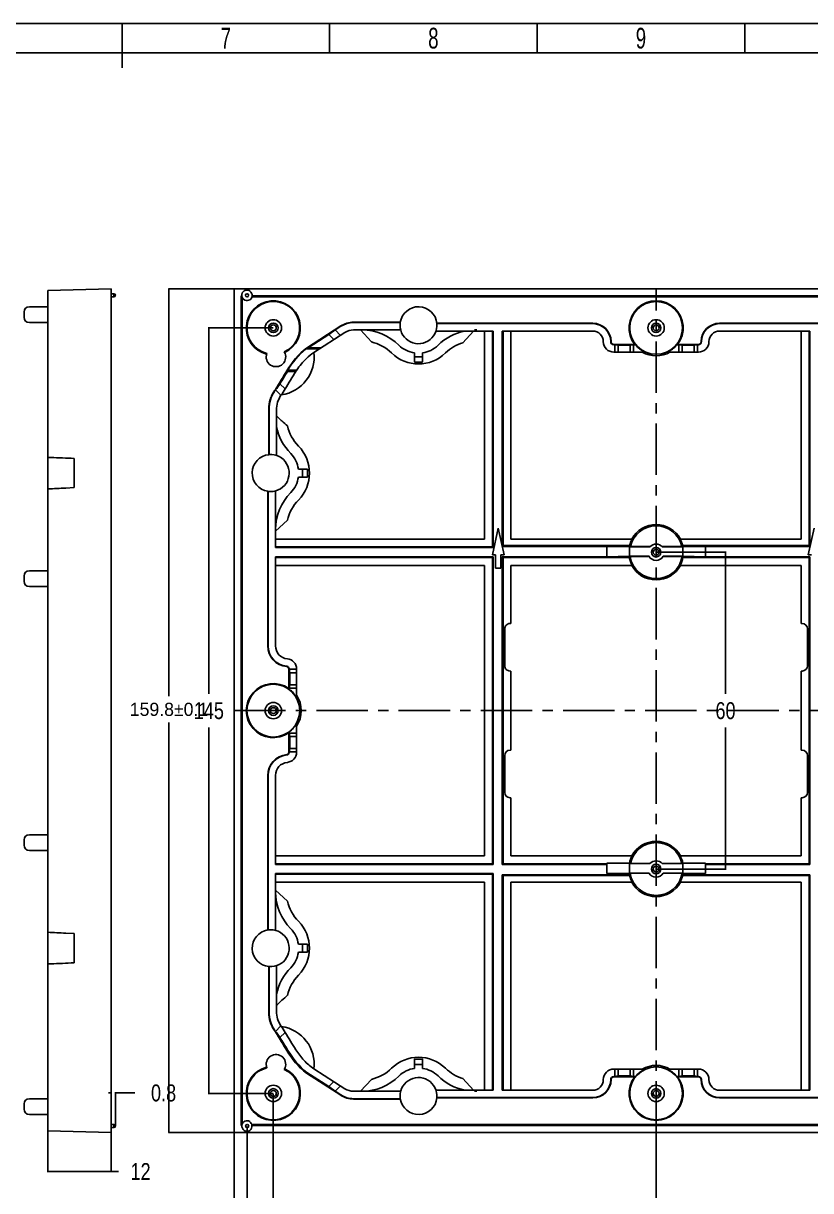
# Model space of a CAD drawing. Header units: millimetres. Extents: x 0 to 591, y 0 to 333.
# Drawn here: x 217.2 to 366.3, y 112.1 to 333.2 of the extents above; entities that cross this region are included whole.
import ezdxf

# ---------------------------------------------------------------- set-up
doc = ezdxf.new("R2010")
doc.units = ezdxf.units.MM
doc.header["$LTSCALE"] = 25.945205
doc.linetypes.add('CENTER', pattern=[0.6, 0.375, -0.075, 0.075, -0.075])
doc.layers.get('0').update_dxf_attribs({"linetype": 'CONTINUOUS'})
doc.layers.add('2', color=7, linetype='CONTINUOUS')
doc.layers.add('dim', color=7, linetype='CONTINUOUS')
doc.styles.get("Standard").update_dxf_attribs({"font": 'txt', "width": 0.8})
doc.styles.add('TEXTSTYLE_3', font='txt')
doc.styles.add('TEXTSTYLE_6', font='txt', dxfattribs={"width": 0.67})
doc.dimstyles.new('DIMSTYLE_3', dxfattribs={"dimtxt": 2.5, "dimasz": 0.1875, "dimexe": 0.125, "dimexo": 0.0625, "dimgap": 1.25, "dimtad": 0, "dimtih": 1, "dimtoh": 1, "dimdsep": 46, "dimtxsty": 'TEXTSTYLE_3', "dimblk": '_FILLED', "dimblk1": '_FILLED', "dimblk2": '_FILLED', "dimcen": 0.09, "dimazin": 2, "dimtfac": 1, "dimtofl": 0, "dimtmove": 0, "dimatfit": 3, "dimldrblk": '_FILLED', "dimfxl": 1, "dimtolj": 1, "dimarcsym": 0})
doc.dimstyles.new('DIMSTYLE_4', dxfattribs={"dimtxt": 3.2, "dimasz": 0.1875, "dimexe": 0.125, "dimexo": 0.0625, "dimgap": 1.6, "dimtad": 0, "dimtih": 1, "dimtoh": 1, "dimdsep": 46, "dimtxsty": 'Standard', "dimblk": '_FILLED', "dimblk1": '_FILLED', "dimblk2": '_FILLED', "dimcen": 0.09, "dimazin": 2, "dimtfac": 1, "dimtofl": 0, "dimtmove": 0, "dimatfit": 3, "dimldrblk": '_FILLED', "dimfxl": 1, "dimtolj": 1, "dimarcsym": 0})

# ---------------------------------------------------------------- blocks, each defined once
blk = doc.blocks.new('_FILLED')
at = {"color": 0, "linetype": 'ByBlock'}
blk.add_solid([(0, 0), (-1, 0.2), (-1, -0.2)], dxfattribs=at)
blk = doc.blocks.new('*D3')
at = {"layer": 'dim', "color": 82, "linetype": 'Continuous', "true_color": 0x33cc00, "transparency": 16777216}
for p, q in [((257.12, 123.04), (257.12, 90.98)), ((416.92, 123.04), (416.92, 90.98)), ((257.12, 91.11), (324.76, 91.11)), ((416.92, 91.11), (349.15, 91.11))]:
    blk.add_line(p, q, dxfattribs=at)
at = {"layer": 'dim', "color": 82, "linetype": 'Continuous', "true_color": 0x33cc00, "transparency": 16777216, "xscale": 0.1875, "yscale": 0.1875, "zscale": 0.1875, "rotation": 180}
blk.add_blockref('_FILLED', (257.12, 91.11), dxfattribs=at)
at = {"layer": 'dim', "color": 82, "linetype": 'Continuous', "true_color": 0x33cc00, "transparency": 16777216, "xscale": 0.1875, "yscale": 0.1875, "zscale": 0.1875}
blk.add_blockref('_FILLED', (416.92, 91.11), dxfattribs=at)
at = {"layer": 'dim', "color": 82, "linetype": 'Continuous', "true_color": 0x33cc00, "transparency": 16777216, "insert": (336.95, 92.36), "char_height": 2.5, "width": 21.8864, "attachment_point": 2, "line_spacing_factor": 0.9, "style": 'TEXTSTYLE_3'}
blk.add_mtext('159.8\\fSymbol_ASME;±\\ftxt;0.1', dxfattribs=at)
blk = doc.blocks.new('*D4')
at = {"layer": 'dim', "color": 82, "linetype": 'Continuous', "true_color": 0x33cc00, "transparency": 16777216}
for p, q in [((255.71, 282.9), (244.64, 282.9)), ((244.76, 282.9), (244.76, 205.75)), ((257.06, 282.9), (255.71, 282.9)), ((244.76, 123.1), (244.76, 200.75)), ((255.71, 123.1), (244.64, 123.1)), ((257.06, 123.1), (255.71, 123.1))]:
    blk.add_line(p, q, dxfattribs=at)
at = {"layer": 'dim', "color": 82, "linetype": 'Continuous', "true_color": 0x33cc00, "transparency": 16777216, "xscale": 0.1875, "yscale": 0.1875, "zscale": 0.1875}
for p, rotation in [((244.76, 282.9), 90), ((244.76, 123.1), 270)]:
    blk.add_blockref('_FILLED', p, dxfattribs=dict(at, rotation=rotation))
at = {"layer": 'dim', "color": 82, "linetype": 'Continuous', "true_color": 0x33cc00, "transparency": 16777216, "insert": (244.76, 204.5), "char_height": 2.5, "width": 21.8864, "attachment_point": 2, "line_spacing_factor": 0.9, "style": 'TEXTSTYLE_3'}
blk.add_mtext('159.8\\fSymbol_ASME;±\\ftxt;0.1', dxfattribs=at)
blk = doc.blocks.new('*D19')
at = {"layer": 'dim', "color": 82, "linetype": 'Continuous', "true_color": 0x33cc00, "transparency": 16777216}
for p, q in [((264.52, 130.44), (264.52, 105.14)), ((409.52, 130.44), (409.52, 105.14)), ((264.52, 105.26), (340.86, 105.26)), ((409.52, 105.26), (351.74, 105.26))]:
    blk.add_line(p, q, dxfattribs=at)
at = {"layer": 'dim', "color": 82, "linetype": 'Continuous', "true_color": 0x33cc00, "transparency": 16777216, "xscale": 0.1875, "yscale": 0.1875, "zscale": 0.1875, "rotation": 180}
blk.add_blockref('_FILLED', (264.52, 105.26), dxfattribs=at)
at = {"layer": 'dim', "color": 82, "linetype": 'Continuous', "true_color": 0x33cc00, "transparency": 16777216, "xscale": 0.1875, "yscale": 0.1875, "zscale": 0.1875}
blk.add_blockref('_FILLED', (409.52, 105.26), dxfattribs=at)
at = {"layer": 'dim', "color": 82, "linetype": 'Continuous', "true_color": 0x33cc00, "transparency": 16777216, "insert": (346.3, 106.86), "char_height": 3.2, "width": 7.68, "attachment_point": 2, "line_spacing_factor": 0.9}
blk.add_mtext('145', dxfattribs=at)
blk = doc.blocks.new('*D20')
at = {"layer": 'dim', "color": 82, "linetype": 'Continuous', "true_color": 0x33cc00, "transparency": 16777216}
for p, q in [((256.15, 275.5), (252.19, 275.5)), ((252.31, 275.5), (252.31, 206.2)), ((264.46, 275.5), (256.15, 275.5)), ((252.31, 130.5), (252.31, 199.8)), ((256.15, 130.5), (252.19, 130.5)), ((264.46, 130.5), (256.15, 130.5))]:
    blk.add_line(p, q, dxfattribs=at)
at = {"layer": 'dim', "color": 82, "linetype": 'Continuous', "true_color": 0x33cc00, "transparency": 16777216, "xscale": 0.1875, "yscale": 0.1875, "zscale": 0.1875}
for p, rotation in [((252.31, 275.5), 90), ((252.31, 130.5), 270)]:
    blk.add_blockref('_FILLED', p, dxfattribs=dict(at, rotation=rotation))
at = {"layer": 'dim', "color": 82, "linetype": 'Continuous', "true_color": 0x33cc00, "transparency": 16777216, "insert": (252.31, 204.6), "char_height": 3.2, "width": 7.68, "attachment_point": 2, "line_spacing_factor": 0.9}
blk.add_mtext('145', dxfattribs=at)
blk = doc.blocks.new('*D21')
at = {"layer": 'dim', "color": 82, "linetype": 'Continuous', "true_color": 0x33cc00, "transparency": 16777216}
for p, q in [((337.08, 233), (350.28, 233)), ((350.16, 233), (350.16, 206.2)), ((350.16, 173), (350.16, 199.8)), ((337.08, 173), (350.28, 173))]:
    blk.add_line(p, q, dxfattribs=at)
at = {"layer": 'dim', "color": 82, "linetype": 'Continuous', "true_color": 0x33cc00, "transparency": 16777216, "xscale": 0.1875, "yscale": 0.1875, "zscale": 0.1875}
for p, rotation in [((350.16, 233), 90), ((350.16, 173), 270)]:
    blk.add_blockref('_FILLED', p, dxfattribs=dict(at, rotation=rotation))
at = {"layer": 'dim', "color": 82, "linetype": 'Continuous', "true_color": 0x33cc00, "transparency": 16777216, "insert": (350.16, 204.6), "char_height": 3.2, "width": 5.12, "attachment_point": 2, "line_spacing_factor": 0.9}
blk.add_mtext('60', dxfattribs=at)
blk = doc.blocks.new('*D22')
at = {"layer": 'dim', "color": 82, "linetype": 'Continuous', "true_color": 0x33cc00, "transparency": 16777216}
for p, q in [((337.02, 127.26), (337.02, 98.11)), ((259.56, 124.26), (259.56, 98.11)), ((259.56, 98.24), (290.29, 98.24)), ((337.02, 98.24), (306.29, 98.24))]:
    blk.add_line(p, q, dxfattribs=at)
at = {"layer": 'dim', "color": 82, "linetype": 'Continuous', "true_color": 0x33cc00, "transparency": 16777216, "xscale": 0.1875, "yscale": 0.1875, "zscale": 0.1875, "rotation": 180}
blk.add_blockref('_FILLED', (259.56, 98.24), dxfattribs=at)
at = {"layer": 'dim', "color": 82, "linetype": 'Continuous', "true_color": 0x33cc00, "transparency": 16777216, "xscale": 0.1875, "yscale": 0.1875, "zscale": 0.1875}
blk.add_blockref('_FILLED', (337.02, 98.24), dxfattribs=at)
at = {"layer": 'dim', "color": 82, "linetype": 'Continuous', "true_color": 0x33cc00, "transparency": 16777216, "insert": (298.29, 99.84), "char_height": 3.2, "width": 12.8, "attachment_point": 2, "line_spacing_factor": 0.9}
blk.add_mtext('77.46', dxfattribs=at)
blk = doc.blocks.new('*D23')
at = {"layer": 'dim', "color": 82, "linetype": 'Continuous', "true_color": 0x33cc00, "transparency": 16777216}
for p, q in [((414.48, 124.26), (414.48, 97.1)), ((337.02, 114.69), (337.02, 97.1)), ((337.02, 97.23), (367.75, 97.23)), ((414.48, 97.23), (383.75, 97.23))]:
    blk.add_line(p, q, dxfattribs=at)
at = {"layer": 'dim', "color": 82, "linetype": 'Continuous', "true_color": 0x33cc00, "transparency": 16777216, "xscale": 0.1875, "yscale": 0.1875, "zscale": 0.1875, "rotation": 180}
blk.add_blockref('_FILLED', (337.02, 97.23), dxfattribs=at)
at = {"layer": 'dim', "color": 82, "linetype": 'Continuous', "true_color": 0x33cc00, "transparency": 16777216, "xscale": 0.1875, "yscale": 0.1875, "zscale": 0.1875}
blk.add_blockref('_FILLED', (414.48, 97.23), dxfattribs=at)
at = {"layer": 'dim', "color": 82, "linetype": 'Continuous', "true_color": 0x33cc00, "transparency": 16777216, "insert": (375.75, 98.83), "char_height": 3.2, "width": 12.8, "attachment_point": 2, "line_spacing_factor": 0.9}
blk.add_mtext('77.46', dxfattribs=at)
blk = doc.blocks.new('*D24')
at = {"layer": 'dim', "color": 82, "linetype": 'Continuous', "true_color": 0x33cc00, "transparency": 16777216}
for p, q in [((233.82, 126.29), (233.82, 115.57)), ((221.82, 124.85), (221.82, 115.57)), ((221.82, 115.7), (227.82, 115.7)), ((233.82, 115.7), (227.82, 115.7)), ((227.82, 115.7), (235.22, 115.7))]:
    blk.add_line(p, q, dxfattribs=at)
at = {"layer": 'dim', "color": 82, "linetype": 'Continuous', "true_color": 0x33cc00, "transparency": 16777216, "xscale": 0.1875, "yscale": 0.1875, "zscale": 0.1875, "rotation": 180}
blk.add_blockref('_FILLED', (221.82, 115.7), dxfattribs=at)
at = {"layer": 'dim', "color": 82, "linetype": 'Continuous', "true_color": 0x33cc00, "transparency": 16777216, "xscale": 0.1875, "yscale": 0.1875, "zscale": 0.1875}
blk.add_blockref('_FILLED', (233.82, 115.7), dxfattribs=at)
at = {"layer": 'dim', "color": 82, "linetype": 'Continuous', "true_color": 0x33cc00, "transparency": 16777216, "insert": (239.38, 117.3), "char_height": 3.2, "width": 5.12, "attachment_point": 2, "line_spacing_factor": 0.9}
blk.add_mtext('12', dxfattribs=at)
blk = doc.blocks.new('*D25')
at = {"layer": 'dim', "color": 82, "linetype": 'Continuous', "true_color": 0x33cc00, "transparency": 16777216}
for p, q in [((233.82, 130.59), (233.32, 130.59)), ((233.82, 128.99), (233.82, 130.71)), ((234.62, 128.99), (234.62, 130.71)), ((234.62, 130.59), (238.29, 130.59)), ((233.82, 124.33), (233.82, 128.99)), ((234.62, 124.39), (234.62, 128.99))]:
    blk.add_line(p, q, dxfattribs=at)
at = {"layer": 'dim', "color": 82, "linetype": 'Continuous', "true_color": 0x33cc00, "transparency": 16777216, "xscale": 0.1875, "yscale": 0.1875, "zscale": 0.1875}
blk.add_blockref('_FILLED', (233.82, 130.59), dxfattribs=at)
at = {"layer": 'dim', "color": 82, "linetype": 'Continuous', "true_color": 0x33cc00, "transparency": 16777216, "xscale": 0.1875, "yscale": 0.1875, "zscale": 0.1875, "rotation": 180}
blk.add_blockref('_FILLED', (234.62, 130.59), dxfattribs=at)
at = {"layer": 'dim', "color": 82, "linetype": 'Continuous', "true_color": 0x33cc00, "transparency": 16777216, "insert": (243.73, 132.19), "char_height": 3.2, "width": 7.68, "attachment_point": 2, "line_spacing_factor": 0.9}
blk.add_mtext('0.8', dxfattribs=at)

msp = doc.modelspace()

# ---------------------------------------------------------------- linework, layer by layer
at = {"color": 7, "linetype": 'Continuous'}
msp.add_line((0, 333.185), (471.731, 333.185), dxfattribs=at)
at = {"layer": '2', "color": 155, "linetype": 'Continuous', "true_color": 0x4d7399}
for p, q in [((233.818, 282.903), (221.818, 282.589)), ((221.818, 123.417), (221.818, 282.589)), ((233.818, 123.103), (233.818, 282.903)), ((234.318, 281.976), (233.818, 281.976)), ((233.818, 281.376), (234.318, 281.376)), ((234.316, 281.976), (234.316, 281.376)), ((257.12, 123.103), (257.12, 282.903)), ((257.12, 282.903), (416.92, 282.903)), ((258.46, 124.443), (258.46, 281.563)), ((258.46, 281.563), (258.556, 281.467)), ((258.46, 281.563), (258.541, 281.563)), ((258.635, 281.238), (258.635, 124.704)), ((260.067, 282.522), (260.067, 282.459)), ((260.067, 280.791), (260.067, 280.83)), ((260.487, 281.388), (413.549, 281.388)), ((413.513, 281.563), (260.514, 281.563)), ((221.818, 279.503), (218.318, 279.503)), ((217.318, 278.503), (217.318, 277.503)), ((218.318, 276.503), (221.818, 276.503)), ((278.453, 276.392), (278.472, 276.325)), ((288.567, 276.573), (279.71, 276.573)), ((279.71, 276.503), (288.556, 276.503)), ((277.297, 275.865), (270.779, 271.684)), ((271.147, 271.713), (275.051, 274.217)), ((272.219, 270.861), (278.09, 274.628)), ((275.051, 274.217), (276.236, 275.101)), ((275.051, 274.217), (275.988, 273.279)), ((276.236, 275.101), (277.334, 275.806)), ((277.249, 274.088), (276.236, 275.101)), ((279.71, 275.103), (288.638, 275.103)), ((281.017, 275.103), (283.103, 272.842)), ((295.343, 274.903), (306.151, 274.903)), ((325.02, 276.373), (295.501, 276.373)), ((295.507, 276.303), (325.02, 276.303)), ((300.399, 272.694), (302.43, 274.903)), ((302.636, 275.102), (303.042, 275.102)), ((304.52, 235.503), (304.52, 274.903)), ((306.02, 274.903), (306.02, 234.003)), ((306.151, 233.872), (306.151, 274.903)), ((307.89, 274.903), (307.89, 234.122)), ((307.89, 274.903), (325.02, 274.903)), ((308.021, 234.253), (308.021, 274.903)), ((309.52, 235.503), (309.52, 274.903)), ((349.02, 276.373), (378.54, 276.373)), ((378.533, 276.303), (349.02, 276.303)), ((366.151, 274.903), (349.02, 274.903)), ((364.52, 235.503), (364.52, 274.903)), ((366.02, 234.253), (366.02, 274.903)), ((366.151, 274.903), (366.151, 234.122)), ((328.563, 272.514), (328.617, 272.559)), ((332.966, 272.373), (329.02, 272.373)), ((329.02, 272.303), (329.191, 272.303)), ((329.191, 272.303), (329.191, 270.903)), ((329.829, 272.198), (329.191, 272.303)), ((329.829, 272.198), (329.829, 270.903)), ((332.112, 272.198), (329.829, 272.198)), ((332.112, 272.198), (332.749, 272.303)), ((332.112, 270.903), (332.112, 272.198)), ((332.749, 270.903), (332.749, 272.303)), ((332.749, 272.303), (333.111, 272.303)), ((340.93, 272.303), (341.291, 272.303)), ((345.02, 272.373), (341.075, 272.373)), ((341.291, 270.903), (341.291, 272.303)), ((341.929, 272.198), (341.291, 272.303)), ((341.929, 270.903), (341.929, 272.198)), ((341.929, 272.198), (344.212, 272.198)), ((344.212, 272.198), (344.849, 272.303)), ((344.212, 272.198), (344.212, 270.903)), ((344.849, 272.303), (344.849, 270.903)), ((344.849, 272.303), (345.02, 272.303)), ((270.659, 271.503), (273.219, 271.503)), ((270.779, 271.684), (270.845, 271.591)), ((271.147, 271.713), (270.845, 271.591)), ((273.546, 271.713), (271.147, 271.713)), ((291.27, 270.758), (291.27, 269.003)), ((292.77, 270.003), (291.27, 270.003)), ((292.77, 269.003), (292.77, 270.758)), ((329.02, 270.903), (334.931, 270.903)), ((339.11, 270.903), (345.02, 270.903)), ((291.27, 269.003), (292.77, 269.003)), ((267.201, 267.24), (268.78, 267.24)), ((267.243, 267.503), (268.958, 267.503)), ((264.752, 263.609), (264.81, 263.57)), ((264.941, 263.769), (265.973, 262.737)), ((266.746, 263.942), (265.782, 264.906)), ((263.65, 260.136), (263.65, 251.483)), ((263.72, 251.49), (263.72, 260.136)), ((265.12, 259.944), (265.12, 251.326)), ((226.235, 250.796), (226.818, 250.765)), ((226.818, 250.765), (226.818, 245.241)), ((269.266, 248.753), (271.02, 248.753)), ((270.02, 247.253), (270.02, 248.753)), ((271.02, 248.753), (271.02, 247.253)), ((271.02, 247.253), (269.266, 247.253)), ((226.818, 245.241), (225.223, 245.157)), ((263.45, 244.55), (263.45, 215.286)), ((263.52, 215.286), (263.52, 244.539)), ((264.92, 233.872), (264.92, 244.621)), ((264.921, 236.981), (267.181, 239.086)), ((307.12, 237.534), (306.023, 232.503)), ((307.12, 237.534), (308.218, 232.503)), ((366.92, 237.534), (365.823, 232.503)), ((264.984, 235.503), (264.92, 235.503)), ((264.998, 235.489), (264.984, 235.503)), ((265.012, 235.503), (264.998, 235.489)), ((304.52, 235.503), (265.012, 235.503)), ((332.48, 235.503), (309.52, 235.503)), ((364.52, 235.503), (341.561, 235.503)), ((306.02, 234.003), (264.92, 234.003)), ((264.92, 233.872), (306.151, 233.872)), ((306.151, 233.872), (306.02, 234.003)), ((306.023, 232.503), (306.62, 232.503)), ((306.62, 232.503), (306.62, 230.003)), ((308.218, 232.503), (307.62, 232.503)), ((307.62, 232.503), (307.62, 230.003)), ((308.021, 234.253), (307.89, 234.122)), ((307.89, 234.122), (327.686, 234.122)), ((331.99, 234.253), (308.021, 234.253)), ((331.97, 234.018), (327.686, 234.122)), ((327.686, 232.134), (327.686, 234.122)), ((331.97, 232.238), (327.686, 232.134)), ((335.849, 234.018), (331.97, 234.018)), ((331.97, 234.018), (331.97, 232.238)), ((331.97, 232.238), (335.672, 232.238)), ((335.703, 232.186), (332.087, 232.186)), ((332.135, 234.07), (335.896, 234.07)), ((341.905, 234.07), (338.145, 234.07)), ((338.192, 234.018), (342.07, 234.018)), ((338.338, 232.186), (341.953, 232.186)), ((342.07, 232.238), (338.369, 232.238)), ((366.02, 234.253), (342.051, 234.253)), ((342.07, 234.018), (346.355, 234.122)), ((342.07, 234.018), (342.07, 232.238)), ((342.07, 232.238), (346.355, 232.134)), ((346.355, 234.122), (366.151, 234.122)), ((346.355, 232.134), (346.355, 234.122)), ((365.823, 232.503), (366.42, 232.503)), ((366.02, 234.253), (366.151, 234.122)), ((264.92, 215.286), (264.92, 232.134)), ((306.151, 232.134), (264.92, 232.134)), ((264.92, 232.003), (306.02, 232.003)), ((304.52, 230.503), (264.92, 230.503)), ((304.52, 175.503), (304.52, 230.503)), ((306.02, 232.003), (306.151, 232.134)), ((306.02, 232.003), (306.02, 174.003)), ((306.151, 173.872), (306.151, 232.134)), ((307.62, 230.003), (306.62, 230.003)), ((327.686, 232.134), (307.89, 232.134)), ((307.89, 232.134), (307.89, 173.872)), ((307.89, 232.134), (308.021, 232.003)), ((308.021, 232.003), (331.934, 232.003)), ((308.021, 174.003), (308.021, 232.003)), ((332.48, 230.503), (309.52, 230.503)), ((309.52, 219.503), (309.52, 230.503)), ((364.52, 230.503), (341.561, 230.503)), ((342.106, 232.003), (366.02, 232.003)), ((366.151, 232.134), (346.355, 232.134)), ((364.52, 219.503), (364.52, 230.503)), ((366.151, 232.134), (366.02, 232.003)), ((366.02, 174.003), (366.02, 232.003)), ((366.151, 232.134), (366.151, 173.872)), ((217.318, 227.503), (217.318, 228.503)), ((221.818, 229.503), (218.318, 229.503)), ((218.318, 226.503), (221.818, 226.503)), ((309.52, 219.503), (309.351, 219.503)), ((364.52, 219.503), (364.69, 219.503)), ((308.349, 218.503), (308.349, 211.503)), ((365.691, 218.503), (365.691, 211.503)), ((267.311, 211.221), (267.359, 211.272)), ((267.45, 210.904), (267.45, 207.204)), ((267.52, 210.832), (267.52, 210.904)), ((267.52, 210.832), (268.92, 210.832)), ((267.625, 210.194), (267.52, 210.832)), ((267.625, 207.912), (267.625, 210.194)), ((267.625, 210.194), (268.92, 210.194)), ((268.92, 205.486), (268.92, 210.904)), ((309.351, 210.503), (309.52, 210.503)), ((309.52, 195.503), (309.52, 210.503)), ((364.69, 210.503), (364.52, 210.503)), ((364.52, 195.503), (364.52, 210.503)), ((267.625, 207.912), (267.52, 207.274)), ((268.92, 207.912), (267.625, 207.912)), ((267.52, 207.068), (267.52, 207.274)), ((268.92, 207.274), (267.52, 207.274)), ((268.92, 195.102), (268.92, 200.52)), ((267.45, 198.802), (267.45, 195.102)), ((267.52, 198.732), (267.52, 198.938)), ((268.92, 198.732), (267.52, 198.732)), ((267.625, 198.094), (267.52, 198.732)), ((267.625, 198.094), (267.625, 195.812)), ((268.92, 198.094), (267.625, 198.094)), ((267.365, 194.74), (267.316, 194.79)), ((267.625, 195.812), (267.52, 195.174)), ((267.52, 195.102), (267.52, 195.174)), ((267.52, 195.174), (268.92, 195.174)), ((267.625, 195.812), (268.92, 195.812)), ((309.351, 195.503), (309.52, 195.503)), ((364.69, 195.503), (364.52, 195.503)), ((308.349, 194.503), (308.349, 187.503)), ((365.691, 194.503), (365.691, 187.503)), ((263.45, 161.456), (263.45, 190.72)), ((263.52, 190.72), (263.52, 161.467)), ((264.92, 190.72), (264.92, 173.872)), ((309.52, 186.503), (309.351, 186.503)), ((309.52, 175.503), (309.52, 186.503)), ((364.52, 186.503), (364.69, 186.503)), ((364.52, 175.503), (364.52, 186.503)), ((221.818, 179.503), (218.318, 179.503)), ((217.318, 177.503), (217.318, 178.503)), ((218.318, 176.503), (221.818, 176.503)), ((304.52, 175.503), (264.92, 175.503)), ((332.48, 175.503), (309.52, 175.503)), ((364.52, 175.503), (341.561, 175.503)), ((264.92, 174.003), (306.02, 174.003)), ((306.151, 173.872), (264.92, 173.872)), ((306.02, 174.003), (306.151, 173.872)), ((307.89, 173.872), (308.021, 174.003)), ((327.686, 173.872), (307.89, 173.872)), ((308.021, 174.003), (327.686, 174.003)), ((327.686, 174.122), (332.093, 174.122)), ((331.97, 174.018), (327.686, 174.122)), ((327.686, 172.134), (327.686, 174.122)), ((335.849, 174.018), (331.97, 174.018)), ((331.97, 174.018), (331.97, 172.238)), ((332.135, 174.07), (335.896, 174.07)), ((341.905, 174.07), (338.145, 174.07)), ((338.192, 174.018), (342.07, 174.018)), ((346.355, 174.122), (341.947, 174.122)), ((342.07, 174.018), (346.355, 174.122)), ((342.07, 174.018), (342.07, 172.238)), ((346.355, 172.134), (346.355, 174.122)), ((346.355, 174.003), (366.02, 174.003)), ((366.151, 173.872), (346.355, 173.872)), ((366.151, 173.872), (366.02, 174.003)), ((264.92, 172.134), (306.151, 172.134)), ((264.92, 172.134), (264.92, 161.385)), ((306.02, 172.003), (264.92, 172.003)), ((304.52, 170.503), (264.92, 170.503)), ((304.52, 170.503), (304.52, 131.103)), ((306.151, 172.134), (306.02, 172.003)), ((306.02, 131.103), (306.02, 172.003)), ((306.151, 172.134), (306.151, 131.103)), ((307.89, 171.884), (332.093, 171.884)), ((308.021, 171.753), (307.89, 171.884)), ((307.89, 131.103), (307.89, 171.884)), ((331.99, 171.753), (308.021, 171.753)), ((308.021, 171.753), (308.021, 131.103)), ((332.48, 170.503), (309.52, 170.503)), ((309.52, 170.503), (309.52, 131.103)), ((331.97, 172.238), (327.686, 172.134)), ((332.043, 172.134), (327.686, 172.134)), ((331.97, 172.238), (335.672, 172.238)), ((335.703, 172.186), (332.087, 172.186)), ((338.338, 172.186), (341.953, 172.186)), ((342.07, 172.238), (338.369, 172.238)), ((364.52, 170.503), (341.561, 170.503)), ((341.947, 171.884), (366.151, 171.884)), ((341.997, 172.134), (346.355, 172.134)), ((366.02, 171.753), (342.051, 171.753)), ((342.07, 172.238), (346.355, 172.134)), ((364.52, 170.503), (364.52, 131.103)), ((366.02, 171.753), (366.151, 171.884)), ((366.02, 171.753), (366.02, 131.103)), ((366.151, 131.103), (366.151, 171.884)), ((264.921, 169.025), (267.181, 166.92)), ((226.818, 160.765), (225.223, 160.849)), ((226.818, 155.241), (226.818, 160.765)), ((271.02, 158.753), (269.266, 158.753)), ((269.266, 157.253), (271.02, 157.253)), ((270.02, 158.753), (270.02, 157.253)), ((271.02, 157.253), (271.02, 158.753)), ((226.235, 155.21), (226.818, 155.241)), ((263.65, 145.87), (263.65, 154.523)), ((263.72, 154.516), (263.72, 145.87)), ((265.12, 146.062), (265.12, 154.68)), ((264.753, 142.394), (264.811, 142.434)), ((264.941, 142.237), (265.973, 143.269)), ((266.746, 142.064), (265.782, 141.1)), ((272.219, 135.144), (278.09, 131.378)), ((291.27, 137.003), (292.77, 137.003)), ((291.27, 135.248), (291.27, 137.003)), ((292.77, 136.003), (291.27, 136.003)), ((292.77, 137.003), (292.77, 135.248)), ((329.02, 135.103), (334.931, 135.103)), ((329.191, 135.103), (329.191, 133.703)), ((329.829, 133.808), (329.829, 135.103)), ((332.112, 135.103), (332.112, 133.808)), ((332.749, 135.103), (332.749, 133.703)), ((339.11, 135.103), (345.02, 135.103)), ((341.291, 135.103), (341.291, 133.703)), ((341.929, 135.103), (341.929, 133.808)), ((344.212, 133.808), (344.212, 135.103)), ((344.849, 133.703), (344.849, 135.103)), ((270.772, 134.327), (270.873, 134.47)), ((277.297, 130.141), (270.772, 134.327)), ((270.873, 134.47), (275.051, 131.789)), ((275.051, 131.789), (275.988, 132.727)), ((281.017, 130.903), (283.103, 133.164)), ((300.399, 133.312), (302.43, 131.103)), ((328.617, 133.447), (328.563, 133.492)), ((329.02, 133.703), (329.191, 133.703)), ((332.966, 133.633), (329.02, 133.633)), ((329.829, 133.808), (329.191, 133.703)), ((332.112, 133.808), (329.829, 133.808)), ((332.112, 133.808), (332.749, 133.703)), ((332.749, 133.703), (333.111, 133.703)), ((340.93, 133.703), (341.291, 133.703)), ((345.02, 133.633), (341.075, 133.633)), ((341.929, 133.808), (341.291, 133.703)), ((341.929, 133.808), (344.212, 133.808)), ((344.212, 133.808), (344.849, 133.703)), ((344.849, 133.703), (345.02, 133.703)), ((275.051, 131.789), (276.236, 130.905)), ((277.249, 131.918), (276.236, 130.905)), ((276.236, 130.905), (277.334, 130.2)), ((279.71, 130.903), (288.638, 130.903)), ((295.343, 131.103), (306.151, 131.103)), ((302.636, 130.904), (303.042, 130.904)), ((307.89, 131.103), (325.02, 131.103)), ((366.151, 131.103), (349.02, 131.103)), ((217.318, 127.503), (217.318, 128.503)), ((221.818, 129.503), (218.318, 129.503)), ((278.472, 129.681), (278.453, 129.614)), ((279.71, 129.503), (288.556, 129.503)), ((288.567, 129.433), (279.71, 129.433)), ((325.02, 129.633), (295.501, 129.633)), ((295.507, 129.703), (325.02, 129.703)), ((378.533, 129.703), (349.02, 129.703)), ((349.02, 129.633), (378.54, 129.633)), ((218.318, 126.503), (221.818, 126.503)), ((234.318, 124.623), (233.818, 124.623)), ((233.818, 124.023), (234.318, 124.023)), ((234.316, 124.623), (234.316, 124.023)), ((258.46, 124.443), (258.592, 124.574)), ((258.46, 124.443), (258.567, 124.443)), ((260.067, 125.121), (260.067, 125.184)), ((260.44, 124.618), (413.525, 124.618)), ((413.488, 124.443), (260.48, 124.443)), ((233.818, 123.103), (221.818, 123.417)), ((257.12, 123.103), (416.92, 123.103)), ((260.067, 123.488), (260.067, 123.461))]:
    msp.add_line(p, q, dxfattribs=at)
at = {"layer": '2', "color": 1, "linetype": 'CENTER'}
for p, q in [((337.02, 123.103), (337.02, 282.903)), ((257.12, 203.003), (416.92, 203.003))]:
    msp.add_line(p, q, dxfattribs=at)
at = {"layer": '2', "color": 155, "linetype": 'Continuous', "true_color": 0x4d7399}
for centre, radius in [((259.534, 281.676), 0.3), ((337.02, 275.503), 5), ((264.52, 275.503), 1.55), ((264.52, 275.503), 0.9), ((337.02, 275.503), 1.55), ((337.02, 275.503), 0.9), ((264.52, 275.503), 0.55), ((337.02, 275.503), 0.55), ((337.02, 233.003), 0.9), ((337.02, 233.003), 0.55), ((264.52, 203.003), 5), ((264.52, 203.003), 1.55), ((264.52, 203.003), 0.9), ((264.52, 203.003), 0.55), ((337.02, 173.003), 0.9), ((337.02, 173.003), 0.55), ((337.02, 130.503), 5), ((264.52, 130.503), 1.55), ((264.52, 130.503), 0.9), ((264.52, 130.503), 0.55), ((337.02, 130.503), 1.55), ((337.02, 130.503), 0.9), ((337.02, 130.503), 0.55), ((259.56, 124.323), 0.3)]:
    msp.add_circle(centre, radius, dxfattribs=at)
for centre, radius, start, end in [((234.318, 281.676), 0.3, 270, 90), ((259.534, 281.676), 1, 57.77588, 186.48828), ((259.534, 281.676), 1, 186.89119, 302.22412), ((259.516, 281.625), 1, 356.4339, 56.52092), ((259.516, 281.625), 1, 303.47908, 356.03287), ((218.318, 278.503), 1, 90, 180), ((264.52, 275.503), 5.122, 294.74586, 255.643), ((264.52, 275.503), 5, 294.63709, 255.75177), ((292.02, 276.003), 3.5, 5.77835, 170.91943), ((337.02, 275.503), 5.122, 322.33137, 217.66863), ((218.318, 277.503), 1, 180, 270), ((279.71, 272.103), 4.47, 90, 122.68149), ((279.71, 272.103), 4.4, 90, 122.68149), ((292.02, 276.003), 3.5, 171.78679, 4.9171), ((279.71, 272.103), 3, 90, 122.68149), ((281.285, 265.103), 10, 45.43735, 90), ((302.839, 264.903), 10.201, 101.40398, 134.2642), ((302.839, 264.903), 10.201, 88.85805, 91.14195), ((325.02, 272.903), 3.47, 0, 90), ((325.02, 272.903), 3.4, 0, 90), ((325.02, 272.903), 2, 0, 90), ((349.02, 272.903), 3.47, 90, 180), ((349.02, 272.903), 3.4, 90, 180), ((349.02, 272.903), 2, 90, 180), ((281.202, 264.903), 8.164, 45.7358, 76.53009), ((292.02, 276.003), 5.299, 225.43735, 261.86263), ((292.02, 276.003), 5.299, 278.13737, 314.2642), ((302.839, 264.903), 8.164, 107.38593, 134.2642), ((329.02, 272.903), 2, 180, 270), ((329.02, 272.903), 0.6, 180, 270), ((329.02, 272.903), 0.53, 180, 270), ((337.946, 282.508), 11.292, 243.83276, 244.64816), ((337.02, 275.503), 5.052, 219.2988, 245.56925), ((337.02, 275.503), 5.052, 294.43075, 320.7012), ((336.095, 282.508), 11.292, 295.35184, 296.16724), ((345.02, 272.903), 2, 270, 360), ((345.02, 272.903), 0.6, 270, 360), ((345.02, 272.903), 0.53, 270, 360), ((351.815, 279.631), 9.561, 227.89469, 228.31344), ((265.02, 270.003), 1.85, 159.304, 31.08485), ((265.02, 270.003), 7.25, 278.02821, 6.80073), ((277.352, 257.625), 15.408, 114.9814, 115.74437), ((292.02, 276.003), 7.336, 225.7358, 314.2642), ((337.02, 275.503), 5.297, 240.27838, 299.72162), ((302.015, 261.726), 35.248, 170.56693, 170.99915), ((288.897, 253.792), 24.198, 145.48655, 146.2374), ((219.138, 293.757), 54.747, 326.53684, 326.78609), ((230.444, 290.165), 43.437, 322.57721, 324.44309), ((270.12, 259.944), 5, 146.04822, 180), ((275.12, 258.821), 10.201, 191.40398, 224.2642), ((275.12, 258.821), 8.164, 193.40408, 224.2642), ((264.02, 248.003), 7.336, 315.7358, 44.2642), ((217.42, 78.912), 172.109, 87.06411, 88.53573), ((264.02, 248.003), 3.5, 95.77835, 260.91943), ((264.02, 248.003), 3.5, 261.78679, 94.9171), ((264.02, 248.003), 5.299, 8.13737, 44.2642), ((264.02, 248.003), 5.299, 315.7358, 351.86263), ((275.12, 237.184), 10.201, 135.7358, 178.94882), ((275.12, 237.184), 8.164, 135.7358, 166.53009), ((337.02, 233.003), 5, 12.32178, 167.67822), ((337.02, 233.003), 5.236, 28.52158, 151.47842), ((337.02, 233.003), 5.183, 151.16329, 166.04122), ((337.02, 233.003), 1.55, 40.88922, 139.11078), ((337.02, 233.003), 5.183, 13.95878, 28.83671), ((344.201, 221.915), 15.882, 139.70512, 140.56682), ((344.894, 244.341), 16.379, 218.01686, 218.83549), ((337.02, 233.003), 5, 189.40263, 350.59737), ((337.02, 233.003), 1.55, 209.55179, 330.44821), ((329.146, 244.341), 16.379, 321.16451, 321.98314), ((329.84, 221.915), 15.882, 39.43318, 40.29488), ((337.02, 233.003), 5.183, 191.12574, 208.83671), ((337.02, 233.003), 5.236, 208.52158, 331.47842), ((337.02, 233.003), 5.183, 331.16329, 348.87426), ((218.318, 228.503), 1, 90, 180), ((218.318, 227.503), 1, 180, 270), ((267.42, 215.286), 3.97, 180, 264.78409), ((267.42, 215.286), 3.9, 180, 264.78409), ((267.42, 215.286), 2.5, 180, 264.78409), ((267.02, 210.904), 1.9, 0, 84.78409), ((267.02, 210.904), 0.43, 0, 84.78409), ((267.02, 210.904), 0.5, 0, 84.78409), ((264.52, 203.003), 5.122, 55.10682, 304.89318), ((257.315, 201.916), 11.433, 26.78836, 27.55484), ((264.52, 203.003), 5.052, 29.43935, 53.57433), ((264.52, 203.003), 5.297, 326.16928, 33.83072), ((264.52, 203.003), 5.052, 306.42567, 330.56065), ((257.315, 204.09), 11.433, 332.44516, 333.21164), ((267.42, 190.72), 3.97, 95.21591, 180), ((267.42, 190.72), 3.9, 95.21591, 180), ((267.02, 195.102), 0.43, 275.21591, 360), ((267.02, 195.102), 0.5, 275.21591, 360), ((267.02, 195.102), 1.9, 275.21591, 360), ((267.42, 190.72), 2.5, 95.21591, 180), ((218.318, 178.503), 1, 90, 180), ((218.318, 177.503), 1, 180, 270), ((337.02, 173.003), 5, 12.32178, 167.67822), ((337.02, 173.003), 5.236, 28.52137, 151.47863), ((337.02, 173.003), 5.183, 151.16329, 167.52795), ((337.02, 173.003), 5.183, 12.47205, 28.83671), ((344.653, 184.148), 16.07, 218.59944, 218.8388), ((337.02, 173.003), 1.55, 40.88922, 139.11078), ((329.388, 184.148), 16.07, 321.1612, 321.40056), ((344.996, 161.584), 16.509, 141.40208, 141.98126), ((337.02, 173.003), 5.183, 193.95878, 208.83671), ((343.972, 162.108), 15.582, 139.70164, 139.95371), ((337.02, 173.003), 5.052, 189.90675, 192.8005), ((337.02, 173.003), 5, 189.40263, 350.59737), ((337.02, 173.003), 5.236, 208.52137, 331.47863), ((337.02, 173.003), 1.55, 209.55179, 330.44821), ((337.02, 173.003), 5.183, 331.16329, 346.04122), ((337.02, 173.003), 5.052, 347.1995, 350.09325), ((329.044, 161.584), 16.509, 38.01874, 38.59792), ((330.069, 162.108), 15.582, 40.04629, 40.29836), ((275.12, 168.821), 10.201, 181.05118, 224.2642), ((275.12, 168.821), 8.164, 193.46991, 224.2642), ((264.02, 158.003), 3.5, 99.08057, 264.22165), ((264.02, 158.003), 3.5, 265.0829, 98.21321), ((264.02, 158.003), 5.299, 8.13737, 44.2642), ((264.02, 158.003), 7.336, 315.7358, 44.2642), ((264.02, 158.003), 5.299, 315.7358, 351.86263), ((217.42, 327.094), 172.109, 271.46427, 272.93589), ((275.12, 147.184), 10.201, 135.7358, 168.59602), ((275.12, 147.184), 8.164, 135.7358, 166.59592), ((270.12, 146.062), 5, 180, 213.95178), ((219.261, 112.33), 54.599, 33.21336, 33.4604), ((230.438, 115.837), 43.444, 35.55614, 37.42171), ((265.02, 136.003), 7.25, 353.19927, 81.97179), ((265.02, 136.003), 1.85, 328.91515, 200.696), ((292.02, 130.003), 7.336, 45.7358, 134.2642), ((264.52, 130.503), 5.122, 104.357, 65.25414), ((264.52, 130.503), 5, 104.24823, 65.36291), ((281.202, 141.103), 8.164, 283.46991, 314.2642), ((292.02, 130.003), 5.299, 98.13737, 134.56265), ((292.02, 130.003), 5.299, 45.7358, 81.86263), ((302.839, 141.103), 8.164, 225.7358, 252.61407), ((329.02, 133.103), 2, 90, 180), ((337.02, 130.503), 5.052, 114.43075, 140.7012), ((337.02, 130.503), 5.297, 60.27838, 119.72162), ((337.02, 130.503), 5.052, 39.2988, 65.56925), ((345.02, 133.103), 2, 0, 90), ((281.285, 140.903), 10, 270, 314.56265), ((292.02, 130.003), 3.5, 355.0829, 188.21321), ((302.839, 141.103), 10.201, 225.7358, 258.59602), ((325.02, 133.103), 3.47, 270, 360), ((325.02, 133.103), 3.4, 270, 360), ((325.02, 133.103), 2, 270, 360), ((329.02, 133.103), 0.6, 90, 180), ((329.02, 133.103), 0.53, 90, 180), ((337.02, 130.503), 5.122, 142.33137, 37.66863), ((337.946, 123.498), 11.292, 115.35184, 116.16724), ((336.095, 123.498), 11.292, 63.83276, 64.64816), ((345.02, 133.103), 0.6, 0, 90), ((345.02, 133.103), 0.53, 0, 90), ((351.803, 126.388), 9.543, 131.68648, 132.10596), ((349.02, 133.103), 3.47, 180, 270), ((349.02, 133.103), 3.4, 180, 270), ((349.02, 133.103), 2, 180, 270), ((279.71, 133.903), 3, 237.31851, 270), ((302.839, 141.103), 10.201, 268.85805, 271.14195), ((218.318, 128.503), 1, 90, 180), ((279.71, 133.903), 4.47, 237.31851, 270), ((279.71, 133.903), 4.4, 237.31851, 270), ((292.02, 130.003), 3.5, 189.08057, 354.22165), ((218.318, 127.503), 1, 180, 270), ((234.318, 124.323), 0.3, 270, 90), ((259.56, 124.323), 1, 173.1079, 300.51956), ((259.56, 124.323), 1, 59.48044, 172.70465), ((259.49, 124.304), 1, 8.38269, 54.72984), ((259.49, 124.304), 1, 305.27016, 7.97841)]:
    msp.add_arc(centre, radius, start, end, dxfattribs=at)
for centre, major_axis, ratio, start_param, end_param in [((259.535, 281.676), (0.994, 0.117), 0.9994801, 3.1375957, 3.1446241), ((259.516, 281.625), (0.998, -0.061), 0.9999035, -0.0080094, -0.0010108), ((292.02, 276.003), (0.551, 3.456), 0.9999996, 1.5703897, 1.585528), ((292.02, 276.003), (3.486, 0.317), 0.9999992, -0.0048187, 0.0102129), ((264.02, 248.003), (-0.317, 3.486), 0.9999992, -0.0048189, 0.0102127), ((225.301, 246.158), (-28.403, -1.493), 0.0349842, 1.4460287, 1.5662182), ((264.02, 248.003), (3.456, -0.551), 0.9999996, -1.5712661, -1.5561279), ((309.351, 218.503), (1.001, 0), 0.9986295, 1.5707963, 3.1415927), ((364.69, 218.503), (1.001, 0), 0.9986295, 0, 1.5707963), ((309.351, 211.503), (1.001, 0), 0.9986295, -3.1415927, -1.5707963), ((364.69, 211.503), (1.001, 0), 0.9986295, 4.712389, 6.2831853), ((309.351, 194.503), (-1.001, 0), 0.9986295, 4.712389, 6.2831853), ((364.69, 194.503), (1.001, 0), 0.9986295, 0, 1.5707963), ((309.351, 187.503), (-1.001, 0), 0.9986295, 0, 1.5707963), ((364.69, 187.503), (1.001, 0), 0.9986295, -1.5707963, 0), ((264.02, 158.003), (3.456, 0.551), 0.9999996, 1.5561279, 1.5712661), ((225.301, 159.848), (-28.403, 1.493), 0.0349842, 4.7169671, 4.8371566), ((264.02, 158.003), (0.317, 3.486), 0.9999992, -3.1518053, -3.1367737), ((292.02, 130.003), (-0.551, 3.456), 0.9999996, 1.5560647, 1.571203), ((292.02, 130.003), (3.486, -0.317), 0.9999992, -0.0102129, 0.0048187), ((259.559, 124.323), (0.124, 0.992), 0.9996428, 1.5676619, 1.5747024), ((259.492, 124.304), (-0.142, 0.989), 0.9987999, -1.5743092, -1.5672448)]:
    msp.add_ellipse(centre, major_axis=major_axis, ratio=ratio, start_param=start_param, end_param=end_param, dxfattribs=at)
for points, knots in [([(264.752, 263.609), (264.972, 263.943), (265.189, 264.279), (265.969, 265.537), (266.509, 266.474), (268.105, 268.996), (269.264, 270.537), (270.779, 271.684)], [0, 0, 0, 0, 0.1180812, 0.1180812, 0.4372358, 0.4372358, 1, 1, 1, 1]), ([(263.65, 260.136), (263.65, 260.756), (263.748, 261.371), (264.029, 262.255), (264.145, 262.542), (264.349, 262.954), (264.423, 263.089), (264.58, 263.353), (264.666, 263.481), (264.752, 263.609)], [0, 0, 0, 0, 0.5, 0.5, 0.75, 0.75, 0.875, 0.875, 1, 1, 1, 1]), ([(264.81, 263.57), (264.785, 263.533), (264.76, 263.496), (264.077, 262.482), (263.72, 261.315), (263.72, 260.136)], [0, 0, 0, 0, 0.0364357, 0.0364357, 1, 1, 1, 1]), ([(265.12, 258.821), (265.294, 258.662), (265.467, 258.503), (265.813, 258.184), (265.987, 258.025), (266.5, 257.553), (266.839, 257.241), (267.179, 256.929)], [0, 0, 0, 0, 0.2525, 0.2525, 0.505, 0.505, 1, 1, 1, 1]), ([(265.12, 147.184), (265.294, 147.344), (265.467, 147.503), (265.813, 147.822), (265.987, 147.981), (266.5, 148.452), (266.839, 148.765), (267.179, 149.077)], [0, 0, 0, 0, 0.2525, 0.2525, 0.505, 0.505, 1, 1, 1, 1]), ([(263.65, 145.87), (263.65, 145.25), (263.748, 144.634), (264.029, 143.749), (264.145, 143.462), (264.35, 143.05), (264.424, 142.915), (264.581, 142.651), (264.667, 142.523), (264.753, 142.394)], [0, 0, 0, 0, 0.5, 0.5, 0.75, 0.75, 0.875, 0.875, 1, 1, 1, 1]), ([(264.811, 142.434), (264.786, 142.471), (264.76, 142.509), (264.077, 143.524), (263.72, 144.691), (263.72, 145.87)], [0, 0, 0, 0, 0.0371594, 0.0371594, 1, 1, 1, 1]), ([(264.753, 142.394), (264.973, 142.063), (265.189, 141.729), (265.967, 140.472), (266.507, 139.536), (268.102, 137.013), (269.242, 135.484), (270.772, 134.327)], [0, 0, 0, 0, 0.1176377, 0.1176377, 0.4369251, 0.4369251, 1, 1, 1, 1]), ([(265.782, 141.1), (266.267, 140.303), (266.736, 139.5), (268.244, 137.115), (269.371, 135.607), (270.873, 134.47)], [0, 0, 0, 0, 0.3285146, 0.3285146, 1, 1, 1, 1]), ([(268.78, 138.765), (269.014, 138.416), (269.256, 138.072), (269.766, 137.403), (270.034, 137.078), (270.883, 136.153), (271.508, 135.601), (272.219, 135.144)], [0, 0, 0, 0, 0.25, 0.25, 0.5, 0.5, 1, 1, 1, 1])]:
    msp.add_open_spline(points, degree=3, knots=knots, dxfattribs=at)
for points in [[(267.243, 267.503), (268.199, 268.995), (269.28, 270.415), (270.659, 271.503)], [(270.795, 269.727), (271.234, 270.151), (271.706, 270.532), (272.219, 270.861)], [(268.958, 267.503), (269.512, 268.308), (270.109, 269.065), (270.795, 269.727)], [(265.782, 264.906), (266.257, 265.686), (266.717, 266.473), (267.201, 267.24)], [(268.78, 267.24), (268.073, 266.183), (267.429, 265.051), (266.746, 263.942)], [(265.973, 262.737), (266.238, 263.131), (266.494, 263.535), (266.746, 263.942)], [(265.973, 143.269), (266.238, 142.875), (266.494, 142.471), (266.746, 142.064)], [(266.746, 142.064), (267.429, 140.955), (268.073, 139.823), (268.78, 138.765)]]:
    msp.add_open_spline(points, degree=3, dxfattribs=at)
at = {"layer": 'dim', "color": 84, "linetype": 'Continuous', "true_color": 0x269900}
for p, q in [((471.731, 333.185), (0, 333.185)), ((235.865, 333.185), (235.865, 324.771)), ((275.176, 333.185), (275.176, 327.575)), ((314.487, 333.185), (314.487, 327.575)), ((353.798, 333.185), (353.798, 327.575)), ((466.122, 327.575), (5.609, 327.575))]:
    msp.add_line(p, q, dxfattribs=at)

# ---------------------------------------------------------------- texts
at = {"layer": 'dim', "color": 84, "linetype": 'Continuous', "true_color": 0x269900, "char_height": 3.926, "width": 2.6307, "attachment_point": 2, "line_spacing_factor": 0.6, "style": 'TEXTSTYLE_6'}
for s, insert in [('7', (255.521, 332.343)), ('8', (294.832, 332.343)), ('9', (334.143, 332.343))]:
    msp.add_mtext(s, dxfattribs=dict(at, insert=insert))

# ---------------------------------------------------------------- dimensions: what is measured, and where the dimension line sits
at = {"layer": 'dim', "color": 82, "linetype": 'Continuous', "true_color": 0x33cc00}
for base, p1, p2, text, dimstyle, picture, middle in [((244.762, 282.903), (257.12, 123.103), (257.12, 282.903), '159.8{\\fSymbol_ASME;\\W1.0;±}0.1', 'DIMSTYLE_3', '*D4', (244.762, 203.249)), ((252.31, 275.503), (264.52, 130.503), (264.52, 275.503), '145', 'DIMSTYLE_4', '*D20', (252.71, 203.003)), ((350.157, 233.003), (337.02, 173.003), (337.02, 233.003), '60', 'DIMSTYLE_4', '*D21', (350.157, 203.003))]:
    dim = msp.add_linear_dim(base=base, p1=p1, p2=p2, angle=90, text=text, dimstyle=dimstyle, dxfattribs=at)
    dim.commit()
    dim.dimension.update_dxf_attribs({"geometry": picture, "text_midpoint": middle, "dimtype": 160})
for base, p1, p2, text, dimstyle, picture, middle in [((234.618, 130.586), (233.818, 124.268), (234.618, 124.323), '0.8', 'DIMSTYLE_4', '*D25', (243.81, 130.586)), ((409.52, 105.261), (264.52, 130.503), (409.52, 130.503), '145', 'DIMSTYLE_4', '*D19', (346.7, 105.261)), ((233.818, 115.698), (221.818, 124.908), (233.818, 126.356), '12', 'DIMSTYLE_4', '*D24', (239.7, 115.698)), ((337.02, 98.237), (259.56, 124.323), (337.02, 127.319), '77.46', 'DIMSTYLE_4', '*D22', (298.29, 98.237)), ((414.481, 97.227), (337.02, 114.756), (414.481, 124.323), '77.46', 'DIMSTYLE_4', '*D23', (375.751, 97.227)), ((416.92, 91.109), (257.12, 123.103), (416.92, 123.103), '159.8{\\fSymbol_ASME;\\W1.0;±}0.1', 'DIMSTYLE_3', '*D3', (336.954, 91.109))]:
    dim = msp.add_linear_dim(base=base, p1=p1, p2=p2, text=text, dimstyle=dimstyle, dxfattribs=at)
    dim.commit()
    dim.dimension.update_dxf_attribs({"geometry": picture, "text_midpoint": middle, "dimtype": 160})

doc.saveas('drawing.dxf')
